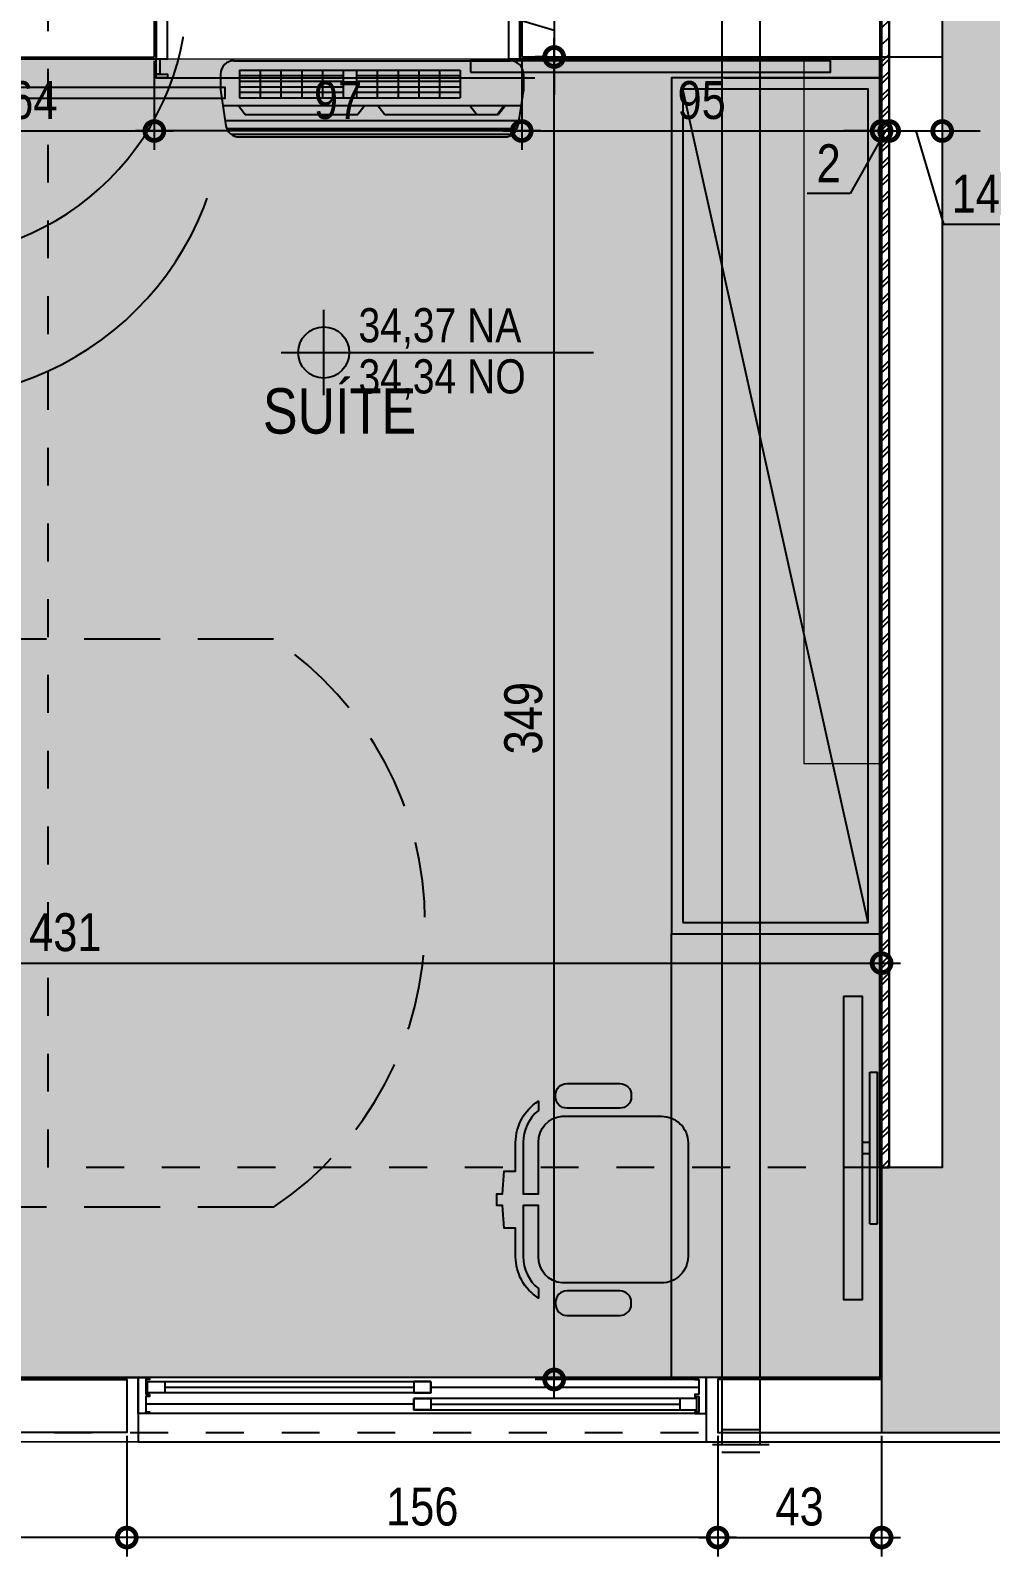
# Model space of a CAD drawing. Header units: metres. Extents: x -23 to 570, y -54 to 184.
# Drawn here: x -2.597 to -0.062, y -53.327 to -49.299 of the extents above; entities that cross this region are included whole.
import ezdxf
from ezdxf.enums import TextEntityAlignment as Align
from ezdxf.xclip import XClip

# ---------------------------------------------------------------- set-up
doc = ezdxf.new("R2010")
doc.units = ezdxf.units.M
doc.header["$XCLIPFRAME"] = 0
doc.header["$PDMODE"] = 35
for name, pattern in [('DASHEDX2', [1.5, 1, -0.5]), ('PUC$0$DASHEDX2', [1.5, 1, -0.5]), ('PUC$0$HIDDEN2', [0.1875, 0.125, -0.0625])]:
    doc.linetypes.add(name, pattern=pattern)
for name, color, linetype in [('1', 232, 'DASHEDX2'), ('4', 2, 'Continuous'), ('ARQ-ALV ACAB', 4, 'Continuous'), ('ARQ-DIM', 2, 'Continuous'), ('ARQ-SIM', 1, 'Continuous'), ('ARQ-TXT', 2, 'Continuous'), ('CIRCULAÇAO VERTICAL EMBASAMENTO$0$ARQ-ALV ACAB', 4, 'Continuous'), ('CIRCULAÇAO VERTICAL EMBASAMENTO$0$ARQ-ALV OSSO', 5, 'Continuous'), ('PUC$0$ARQ-ALV ACAB', 4, 'Continuous'), ('PUC$0$ARQ-ALV OSSO', 5, 'Continuous'), ('PUC$0$ARQ-AUX', 7, 'Continuous'), ('PUC$0$ARQ-AUX1 @ 1', 1, 'Continuous'), ('PUC$0$ARQ-CAX', 1, 'Continuous'), ('PUC$0$ARQ-CAX @ 1', 1, 'Continuous'), ('PUC$0$ARQ-ENCH', 1, 'Continuous'), ('PUC$0$ARQ-MOB', 7, 'Continuous'), ('PUC$0$ARQ-MOB @ 1', 7, 'Continuous'), ('PUC$0$ARQ-PRJ', 7, 'PUC$0$DASHEDX2'), ('PUC$0$MAUROAMARELO', 162, 'Continuous')]:
    doc.layers.add(name, color=color, linetype=linetype)
doc.layers.add('PUC$0$ARQ-FORRO', color=9, linetype='Continuous', lineweight=5)
doc.styles.add('Adesa', font='ARIALN.TTF')
doc.dimstyles.new('ADESA 1-0050', dxfattribs={"dimtxt": 0.1, "dimasz": 0.1, "dimexe": 0.05, "dimexo": 0.05, "dimgap": 0.03, "dimtad": 1, "dimdec": 1, "dimlfac": 100, "dimzin": 12, "dimtxsty": 'Adesa', "dimblk": 'DOTSMALL', "dimcen": 1, "dimdle": 0.05, "dimclrd": 1, "dimclre": 1, "dimclrt": 256, "dimazin": 3, "dimtm": 1e-09, "dimtfac": 1, "dimtdec": 1, "dimtmove": 1, "dimatfit": 0, "dimldrblk": 'DOTSMALL', "dimfxl": 0.8, "dimtvp": 2, "dimtolj": 1, "dimtzin": 0, "dimarcsym": 0})

# ---------------------------------------------------------------- blocks, each defined once
blk = doc.blocks.new('_DotSmall')
at = {"color": 0, "linetype": 'ByBlock', "const_width": 0.5}
blk.add_lwpolyline([(-0.0625, 0, 1), (0.0625, 0, 1)], format="xyb", close=True, dxfattribs=at)
blk = doc.blocks.new('*D713')
at = {"layer": 'ARQ-DIM', "color": 1, "lineweight": -2, "transparency": 16777216}
for p, q in [((-2.3427, -53.0088), (-2.3427, -53.3273)), ((-0.7827, -53.0088), (-0.7827, -53.3273)), ((-0.7327, -53.2773), (-2.3927, -53.2773))]:
    blk.add_line(p, q, dxfattribs=at)
at = {"layer": 'Defpoints', "color": 0, "transparency": 16777216}
for p in [(-2.3427, -52.9588, 0), (-0.7827, -52.9588, 0), (-2.3427, -53.2773)]:
    blk.add_point(p, dxfattribs=at)
at = {"layer": 'ARQ-DIM', "color": 1, "lineweight": -2, "transparency": 16777216, "xscale": 0.1, "yscale": 0.1, "zscale": 0.1, "rotation": 180}
blk.add_blockref('_DotSmall', (-2.3427, -53.2773), dxfattribs=at)
at = {"layer": 'ARQ-DIM', "color": 1, "lineweight": -2, "transparency": 16777216, "xscale": 0.1, "yscale": 0.1, "zscale": 0.1}
blk.add_blockref('_DotSmall', (-0.7827, -53.2773), dxfattribs=at)
at = {"layer": 'ARQ-DIM', "transparency": 16777216, "insert": (-1.5627, -53.1962), "char_height": 0.1, "attachment_point": 5, "style": 'Adesa'}
blk.add_mtext('\\A1;156', dxfattribs=at)
blk = doc.blocks.new('*D714')
at = {"layer": 'ARQ-DIM', "color": 1, "lineweight": -2, "transparency": 16777216}
for p, q in [((-4.66, -53.0088), (-4.66, -53.3273)), ((-2.3427, -53.0088), (-2.3427, -53.3273)), ((-2.2927, -53.2773), (-4.71, -53.2773))]:
    blk.add_line(p, q, dxfattribs=at)
at = {"layer": 'Defpoints', "color": 0, "transparency": 16777216}
for p in [(-4.66, -52.9588, 0), (-2.3427, -52.9588, 0), (-4.66, -53.2773)]:
    blk.add_point(p, dxfattribs=at)
at = {"layer": 'ARQ-DIM', "color": 1, "lineweight": -2, "transparency": 16777216, "xscale": 0.1, "yscale": 0.1, "zscale": 0.1, "rotation": 180}
blk.add_blockref('_DotSmall', (-4.66, -53.2773), dxfattribs=at)
at = {"layer": 'ARQ-DIM', "color": 1, "lineweight": -2, "transparency": 16777216, "xscale": 0.1, "yscale": 0.1, "zscale": 0.1}
blk.add_blockref('_DotSmall', (-2.3427, -53.2773), dxfattribs=at)
at = {"layer": 'ARQ-DIM', "transparency": 16777216, "insert": (-3.5014, -53.1962), "char_height": 0.1, "attachment_point": 5, "style": 'Adesa'}
blk.add_mtext('\\A1;232', dxfattribs=at)
blk = doc.blocks.new('*D726')
at = {"layer": 'ARQ-DIM', "color": 1, "lineweight": -2, "transparency": 16777216}
for p, q in [((-4.66, -51.6488), (-4.66, -51.8108)), ((-0.35, -51.6488), (-0.35, -51.8108)), ((-4.71, -51.7608), (-0.3, -51.7608))]:
    blk.add_line(p, q, dxfattribs=at)
at = {"layer": 'Defpoints', "color": 0, "transparency": 16777216}
for p in [(-4.66, -51.5988, 0), (-0.35, -51.5988, 0), (-0.35, -51.7608)]:
    blk.add_point(p, dxfattribs=at)
at = {"layer": 'ARQ-DIM', "color": 1, "lineweight": -2, "transparency": 16777216, "xscale": 0.1, "yscale": 0.1, "zscale": 0.1, "rotation": 180}
blk.add_blockref('_DotSmall', (-4.66, -51.7608), dxfattribs=at)
at = {"layer": 'ARQ-DIM', "color": 1, "lineweight": -2, "transparency": 16777216, "xscale": 0.1, "yscale": 0.1, "zscale": 0.1}
blk.add_blockref('_DotSmall', (-0.35, -51.7608), dxfattribs=at)
at = {"layer": 'ARQ-DIM', "transparency": 16777216, "insert": (-2.505, -51.6797), "char_height": 0.1, "attachment_point": 5, "style": 'Adesa'}
blk.add_mtext('\\A1;431', dxfattribs=at)
blk = doc.blocks.new('*D732')
at = {"layer": 'ARQ-DIM', "color": 1, "lineweight": -2, "transparency": 16777216}
for p, q in [((-2.27, -49.3785), (-2.27, -49.6138)), ((-1.3, -49.3784), (-1.3, -49.6138)), ((-1.25, -49.5638), (-2.32, -49.5638))]:
    blk.add_line(p, q, dxfattribs=at)
at = {"layer": 'Defpoints', "color": 0, "transparency": 16777216}
for p in [(-2.27, -49.3285, 0), (-1.3, -49.3284, 0), (-2.27, -49.5638)]:
    blk.add_point(p, dxfattribs=at)
at = {"layer": 'ARQ-DIM', "color": 1, "lineweight": -2, "transparency": 16777216, "xscale": 0.1, "yscale": 0.1, "zscale": 0.1, "rotation": 180}
blk.add_blockref('_DotSmall', (-2.27, -49.5638), dxfattribs=at)
at = {"layer": 'ARQ-DIM', "color": 1, "lineweight": -2, "transparency": 16777216, "xscale": 0.1, "yscale": 0.1, "zscale": 0.1}
blk.add_blockref('_DotSmall', (-1.3, -49.5638), dxfattribs=at)
at = {"layer": 'ARQ-DIM', "transparency": 16777216, "insert": (-1.785, -49.4828), "char_height": 0.1, "attachment_point": 5, "style": 'Adesa'}
blk.add_mtext('\\A1;97', dxfattribs=at)
blk = doc.blocks.new('*D733')
at = {"layer": 'ARQ-DIM', "color": 1, "lineweight": -2, "transparency": 16777216}
for p, q in [((-2.9088, -49.3784), (-2.9088, -49.6138)), ((-2.27, -49.3785), (-2.27, -49.6138)), ((-2.9588, -49.5638), (-2.22, -49.5638))]:
    blk.add_line(p, q, dxfattribs=at)
at = {"layer": 'Defpoints', "color": 0, "transparency": 16777216}
for p in [(-2.9088, -49.3284), (-2.27, -49.3285, 0), (-2.27, -49.5638)]:
    blk.add_point(p, dxfattribs=at)
at = {"layer": 'ARQ-DIM', "color": 1, "lineweight": -2, "transparency": 16777216, "xscale": 0.1, "yscale": 0.1, "zscale": 0.1, "rotation": 180}
blk.add_blockref('_DotSmall', (-2.9088, -49.5638), dxfattribs=at)
at = {"layer": 'ARQ-DIM', "color": 1, "lineweight": -2, "transparency": 16777216, "xscale": 0.1, "yscale": 0.1, "zscale": 0.1}
blk.add_blockref('_DotSmall', (-2.27, -49.5638), dxfattribs=at)
at = {"layer": 'ARQ-DIM', "transparency": 16777216, "insert": (-2.5894, -49.4828), "char_height": 0.1, "attachment_point": 5, "style": 'Adesa'}
blk.add_mtext('\\A1;64', dxfattribs=at)
blk = doc.blocks.new('*D526')
at = {"layer": 'ARQ-DIM', "color": 1, "lineweight": -2, "transparency": 16777216}
for p, q in [((-1.2144, -52.91), (-1.2144, -49.3184)), ((-1.2438, -49.3684), (-1.2644, -49.3684)), ((-0.8327, -52.86), (-1.2644, -52.86))]:
    blk.add_line(p, q, dxfattribs=at)
at = {"layer": 'Defpoints', "color": 0, "transparency": 16777216}
for p in [(-1.2144, -49.3684), (-1.1938, -49.3684, 0), (-0.7827, -52.86, 0)]:
    blk.add_point(p, dxfattribs=at)
at = {"layer": 'ARQ-DIM', "color": 1, "lineweight": -2, "transparency": 16777216, "xscale": 0.1, "yscale": 0.1, "zscale": 0.1}
for p, rotation in [((-1.2144, -49.3684), 90), ((-1.2144, -52.86), 270)]:
    blk.add_blockref('_DotSmall', p, dxfattribs=dict(at, rotation=rotation))
at = {"layer": 'ARQ-DIM', "transparency": 16777216, "insert": (-1.2954, -51.1142), "char_height": 0.1, "attachment_point": 5, "rotation": 90, "style": 'Adesa'}
blk.add_mtext('\\A1;349', dxfattribs=at)
blk = doc.blocks.new('*D566')
at = {"layer": 'ARQ-DIM', "color": 1, "lineweight": -2, "transparency": 16777216}
for p, q in [((-0.7827, -53.0088), (-0.7827, -53.3273)), ((-0.35, -53.0088), (-0.35, -53.3273)), ((-0.8327, -53.2773), (-0.3, -53.2773))]:
    blk.add_line(p, q, dxfattribs=at)
at = {"layer": 'Defpoints', "color": 0, "transparency": 16777216}
for p in [(-0.7827, -52.9588, 0), (-0.35, -52.9588, 0), (-0.35, -53.2773)]:
    blk.add_point(p, dxfattribs=at)
at = {"layer": 'ARQ-DIM', "color": 1, "lineweight": -2, "transparency": 16777216, "xscale": 0.1, "yscale": 0.1, "zscale": 0.1, "rotation": 180}
blk.add_blockref('_DotSmall', (-0.7827, -53.2773), dxfattribs=at)
at = {"layer": 'ARQ-DIM', "color": 1, "lineweight": -2, "transparency": 16777216, "xscale": 0.1, "yscale": 0.1, "zscale": 0.1}
blk.add_blockref('_DotSmall', (-0.35, -53.2773), dxfattribs=at)
at = {"layer": 'ARQ-DIM', "transparency": 16777216, "insert": (-0.5664, -53.1962), "char_height": 0.1, "attachment_point": 5, "style": 'Adesa'}
blk.add_mtext('\\A1;43', dxfattribs=at)
blk = doc.blocks.new('*D600')
at = {"layer": 'ARQ-DIM', "color": 1, "lineweight": -2, "transparency": 16777216}
for p, q in [((-1.3595, -49.255), (-1.3595, -49.0855)), ((-1.2143, -49.2287), (-1.2143, -49.1287)), ((-1.2438, -49.2287), (-1.2643, -49.2287)), ((-1.2143, -49.2287), (-1.2143, -49.3684)), ((-1.2143, -49.2287), (-1.2143, -49.3684)), ((-1.2143, -49.2985), (-1.3595, -49.255)), ((-1.2438, -49.3684), (-1.2643, -49.3684)), ((-1.2143, -49.3684), (-1.2143, -49.4684))]:
    blk.add_line(p, q, dxfattribs=at)
at = {"layer": 'Defpoints', "color": 0, "transparency": 16777216}
for p in [(-1.1938, -49.2287, 0), (-1.2143, -49.3684), (-1.1938, -49.3684, 0)]:
    blk.add_point(p, dxfattribs=at)
at = {"layer": 'ARQ-DIM', "color": 1, "lineweight": -2, "transparency": 16777216, "xscale": 0.1, "yscale": 0.1, "zscale": 0.1}
for p, rotation in [((-1.2143, -49.2287), 270), ((-1.2143, -49.3684), 90)]:
    blk.add_blockref('_DotSmall', p, dxfattribs=dict(at, rotation=rotation))
at = {"layer": 'ARQ-DIM', "transparency": 16777216, "insert": (-1.4397, -49.1702), "char_height": 0.1, "attachment_point": 5, "rotation": 90, "style": 'Adesa'}
blk.add_mtext('\\A1;14', dxfattribs=at)
blk = doc.blocks.new('*D601')
at = {"layer": 'ARQ-DIM', "color": 1, "lineweight": -2, "transparency": 16777216}
for p, q in [((-0.35, -49.5104), (-0.35, -49.6138)), ((-0.33, -49.5104), (-0.33, -49.6138)), ((-0.35, -49.5638), (-0.45, -49.5638)), ((-0.34, -49.5638), (-0.4325, -49.7292)), ((-0.35, -49.5638), (-0.33, -49.5638)), ((-0.35, -49.5638), (-0.33, -49.5638)), ((-0.33, -49.5638), (-0.23, -49.5638)), ((-0.4325, -49.7292), (-0.5469, -49.7292))]:
    blk.add_line(p, q, dxfattribs=at)
at = {"layer": 'Defpoints', "color": 0, "transparency": 16777216}
for p in [(-0.35, -49.4604, 0), (-0.33, -49.4604, 0), (-0.33, -49.5638)]:
    blk.add_point(p, dxfattribs=at)
at = {"layer": 'ARQ-DIM', "color": 1, "lineweight": -2, "transparency": 16777216, "xscale": 0.1, "yscale": 0.1, "zscale": 0.1}
blk.add_blockref('_DotSmall', (-0.35, -49.5638), dxfattribs=at)
at = {"layer": 'ARQ-DIM', "color": 1, "lineweight": -2, "transparency": 16777216, "xscale": 0.1, "yscale": 0.1, "zscale": 0.1, "rotation": 180}
blk.add_blockref('_DotSmall', (-0.33, -49.5638), dxfattribs=at)
at = {"layer": 'ARQ-DIM', "transparency": 16777216, "insert": (-0.4897, -49.649), "char_height": 0.1, "attachment_point": 5, "style": 'Adesa'}
blk.add_mtext('\\A1;2', dxfattribs=at)
blk = doc.blocks.new('*D602')
at = {"layer": 'ARQ-DIM', "color": 1, "lineweight": -2, "transparency": 16777216}
for p, q in [((-0.33, -49.5104), (-0.33, -49.6138)), ((-0.19, -49.5104), (-0.19, -49.6138)), ((-0.33, -49.5638), (-0.43, -49.5638)), ((-0.33, -49.5638), (-0.19, -49.5638)), ((-0.33, -49.5638), (-0.19, -49.5638)), ((-0.26, -49.5638), (-0.1864, -49.8095)), ((-0.19, -49.5638), (-0.09, -49.5638)), ((-0.1864, -49.8095), (-0.0169, -49.8095))]:
    blk.add_line(p, q, dxfattribs=at)
at = {"layer": 'Defpoints', "color": 0, "transparency": 16777216}
for p in [(-0.33, -49.4604, 0), (-0.19, -49.4604, 0), (-0.19, -49.5638)]:
    blk.add_point(p, dxfattribs=at)
at = {"layer": 'ARQ-DIM', "color": 1, "lineweight": -2, "transparency": 16777216, "xscale": 0.1, "yscale": 0.1, "zscale": 0.1}
blk.add_blockref('_DotSmall', (-0.33, -49.5638), dxfattribs=at)
at = {"layer": 'ARQ-DIM', "color": 1, "lineweight": -2, "transparency": 16777216, "xscale": 0.1, "yscale": 0.1, "zscale": 0.1, "rotation": 180}
blk.add_blockref('_DotSmall', (-0.19, -49.5638), dxfattribs=at)
at = {"layer": 'ARQ-DIM', "transparency": 16777216, "insert": (-0.1016, -49.7292), "char_height": 0.1, "attachment_point": 5, "style": 'Adesa'}
blk.add_mtext('\\A1;14', dxfattribs=at)
blk = doc.blocks.new('*D777')
at = {"layer": 'ARQ-DIM', "color": 1, "lineweight": -2, "transparency": 16777216}
for p, q in [((-1.3, -49.3784), (-1.3, -49.6138)), ((-0.35, -49.4484), (-0.35, -49.6138)), ((-1.35, -49.5638), (-0.3, -49.5638))]:
    blk.add_line(p, q, dxfattribs=at)
at = {"layer": 'Defpoints', "color": 0, "transparency": 16777216}
for p in [(-1.3, -49.3284, 0), (-0.35, -49.3984, 0), (-0.35, -49.5638)]:
    blk.add_point(p, dxfattribs=at)
at = {"layer": 'ARQ-DIM', "color": 1, "lineweight": -2, "transparency": 16777216, "xscale": 0.1, "yscale": 0.1, "zscale": 0.1, "rotation": 180}
blk.add_blockref('_DotSmall', (-1.3, -49.5638), dxfattribs=at)
at = {"layer": 'ARQ-DIM', "color": 1, "lineweight": -2, "transparency": 16777216, "xscale": 0.1, "yscale": 0.1, "zscale": 0.1}
blk.add_blockref('_DotSmall', (-0.35, -49.5638), dxfattribs=at)
at = {"layer": 'ARQ-DIM', "transparency": 16777216, "insert": (-0.825, -49.4828), "char_height": 0.1, "attachment_point": 5, "style": 'Adesa'}
blk.add_mtext('\\A1;95', dxfattribs=at)
blk = doc.blocks.new('NipAcOs')
at = {"layer": 'ARQ-SIM'}
h = blk.add_hatch(color=256, dxfattribs=at)
h.dxf.hatch_style = 1
h.paths.add_polyline_path([(0, 0.15, 0.414214), (-0.15, 0), (0, 0)])
h.paths.add_polyline_path([(0.15, 0), (0, 0), (0, -0.15, 0.414214)])
for p, q in [((0, -0.25), (0, 0.25)), ((-0.25, 0), (0.15, 0)), ((0.15, 0), (1.5834, 0))]:
    blk.add_line(p, q, dxfattribs=at)
blk.add_circle((0, 0), 0.15, dxfattribs=at)
at = {"style": 'Adesa'}
for p in [(0.204, 0.06), (0.204, -0.24)]:
    blk.add_attdef('000,00', p, '', height=0.2, dxfattribs=at)
blk = doc.blocks.new('*U2429')
at = {"color": 0, "linetype": 'ByBlock', "ltscale": 0.5}
for points in [[(0.02, -0.045), (0.03, -0.045), (0.03, -0.05), (0.02, -0.05), (0.02, -0.09), (0.03, -0.09), (0.03, -0.095), (0.02, -0.095), (0.02, -0.09), (0.03, -0.09), (0.03, -0.095), (0, -0.095), (0, 0), (0.03, 0), (0.03, -0.005), (0.02, -0.005), (0.02, -0.045)], [(1.48, -0.045), (1.47, -0.045), (1.47, -0.05), (1.48, -0.05), (1.48, -0.09), (1.47, -0.09), (1.47, -0.095), (1.48, -0.095), (1.48, -0.09), (1.47, -0.09), (1.47, -0.095), (1.5, -0.095), (1.5, 0), (1.47, 0), (1.47, -0.005), (1.48, -0.005), (1.48, -0.045)], [(0.025, -0.01), (0.07, -0.01), (0.07, -0.04), (0.025, -0.04)], [(0.7725, -0.01), (0.7275, -0.01), (0.7275, -0.04), (0.7725, -0.04)], [(0.7275, -0.055), (0.7725, -0.055), (0.7725, -0.085), (0.7275, -0.085)], [(1.475, -0.055), (1.43, -0.055), (1.43, -0.085), (1.475, -0.085)]]:
    blk.add_lwpolyline(points, close=True, dxfattribs=at)
at = {"color": 8, "linetype": 'ByBlock', "ltscale": 0.5}
for points in [[(1.47, 0), (0.03, 0)], [(0.7725, -0.025), (1.48, -0.025)], [(0.7275, -0.07), (0.02, -0.07)], [(1.47, -0.095), (0.03, -0.095)]]:
    blk.add_lwpolyline(points, dxfattribs=at)
at = {"color": 7, "linetype": 'ByBlock', "ltscale": 0.5}
for points in [[(0.7725, -0.01), (0.7725, -0.04), (0.025, -0.04), (0.025, -0.01)], [(0.7275, -0.055), (0.7275, -0.085), (1.475, -0.085), (1.475, -0.055)]]:
    blk.add_lwpolyline(points, close=True, dxfattribs=at)
for points in [[(0.07, -0.025), (0.7275, -0.025)], [(0.7725, -0.07), (1.43, -0.07)]]:
    blk.add_lwpolyline(points, dxfattribs=at)
blk = doc.blocks.new('*U2405')
for points in [[(-0.765, 0.01), (-0.715, 0.01), (-0.715, 0), (-0.765, 0)], [(0.045, 0.01), (-0.005, 0.01), (-0.005, 0), (0.045, 0)], [(-0.775, -0.16), (-0.725, -0.16), (-0.725, -0.15), (-0.775, -0.15)], [(0, -0.15), (0, -0.87), (-0.03, -0.87), (-0.03, -0.15)], [(0.055, -0.16), (0.005, -0.16), (0.005, -0.15), (0.055, -0.15)]]:
    blk.add_lwpolyline(points, close=True)
for points in [[(-0.76, -0.15), (-0.72, -0.15), (-0.72, -0.12), (-0.71, -0.12), (-0.71, 0), (-0.745, 0), (-0.745, -0.15)], [(0.04, -0.15), (0, -0.15), (0, -0.12), (-0.01, -0.12), (-0.01, 0), (0.025, 0), (0.025, -0.15)]]:
    blk.add_lwpolyline(points)
at = {"layer": 'PUC$0$ARQ-PRJ'}
blk.add_arc((-0.0208, -0.1708), 0.6995, 178.2986, 271.7014, dxfattribs=at)
blk = doc.blocks.new('PUC$0$pl apto tipo 4 puc')
at = {"layer": 'PUC$0$ARQ-ENCH'}
h = blk.add_hatch(dxfattribs=at)
h.set_pattern_fill('ANSI31', color=256, scale=0.01, angle=-180)
h.set_pattern_definition([(225, (0.001782, 0.00119), (0.02245064, -0.02245064), [])])
h.paths.add_polyline_path([(0.3518, 2.3012), (0.3318, 2.3012), (0.3318, -0.8988), (0.3518, -0.8988)])
at = {"layer": 'PUC$0$ARQ-ALV ACAB'}
for points in [[(0.3668, -1.0538), (2.1856, -1.0538), (2.1856, -0.8938), (0.3568, -0.8938), (0.3568, 2.2962), (0.3568, 2.2962), (0.3568, 2.8562), (0.8145, 2.8562), (0.8145, 3.0262), (0.3093, 3.0262)], [(4.6568, 2.8562), (2.3145, 2.8562), (2.3145, 3.0262), (4.6663, 3.0274)]]:
    blk.add_lwpolyline(points, dxfattribs=at)
at = {"layer": 'PUC$0$ARQ-ALV OSSO'}
for points in [[(2.1806, -1.0388), (2.1806, -0.8988), (0.3318, -0.8988), (0.3318, 2.3012), (0.3518, 2.3012), (0.3518, 2.8612), (0.7845, 2.8612), (0.7845, 3.0012), (0.3518, 3.0012)], [(4.6618, 2.8612), (2.3445, 2.8612), (2.3445, 3.0012), (4.6613, 3.0012)]]:
    blk.add_lwpolyline(points, dxfattribs=at)
at = {"layer": 'PUC$0$ARQ-AUX'}
blk.add_lwpolyline([(2.3145, 3.0262), (0.8145, 3.0262)], dxfattribs=at)
at = {"layer": 'PUC$0$ARQ-ENCH'}
blk.add_lwpolyline([(0.3518, 2.3012), (0.3318, 2.3012), (0.3318, -0.8988), (0.3518, -0.8988)], close=True, dxfattribs=at)
at = {"layer": 'PUC$0$ARQ-AUX1 @ 1', "rotation": 180}
blk.add_blockref('*U2429', (2.3145, 2.8562, 0), dxfattribs=at)
at = {"layer": 'PUC$0$ARQ-CAX @ 1', "rotation": 270}
blk.add_blockref('*U2405', (3.0556, -0.8232, 0), dxfattribs=at)
blk = doc.blocks.new('PUC$0$A$C3DDA30F3')
for points in [[(0.03, 0.22), (0, 0.22), (0, 0.21), (0.03, 0.21)], [(0.01, 0.21), (0, 0.21), (0, 0.17), (0.01, 0.17)], [(0.83, 0.205), (1.78, 0.205), (1.78, 0.175), (0.83, 0.175)], [(0, 0.17), (0.03, 0.17), (0.03, 0.0155), (0, 0.0155)], [(0.93, 0.17), (0.96, 0.17), (0.96, 0.0155), (0.93, 0.0155)]]:
    blk.add_lwpolyline(points, close=True)
at = {"layer": 'PUC$0$ARQ-PRJ'}
for points in [[(0, 0.22), (1.91, 0.22)], [(1.91, 0.17), (1.91, 0.17), (1.91, 0.22)]]:
    blk.add_lwpolyline(points, dxfattribs=at)
blk = doc.blocks.new('*U2445')
for points in [[(0, 0), (0, 0.82), (0.03, 0.82), (0.03, 0)], [(-0.055, 0.01), (-0.005, 0.01), (-0.005, 0), (-0.055, 0)], [(0.875, 0.01), (0.825, 0.01), (0.825, 0), (0.875, 0)], [(-0.045, -0.16), (0.005, -0.16), (0.005, -0.15), (-0.045, -0.15)], [(0.865, -0.16), (0.815, -0.16), (0.815, -0.15), (0.865, -0.15)]]:
    blk.add_lwpolyline(points, close=True)
for points in [[(-0.04, 0), (0, 0), (0, -0.03), (0.01, -0.03), (0.01, -0.15), (-0.025, -0.15), (-0.025, 0)], [(0.86, 0), (0.82, 0), (0.82, -0.03), (0.81, -0.03), (0.81, -0.15), (0.845, -0.15), (0.845, 0)]]:
    blk.add_lwpolyline(points)
at = {"layer": 'PUC$0$ARQ-PRJ'}
blk.add_arc((0.0237, 0.0237), 0.7967, 358.2986, 91.7014, dxfattribs=at)
blk = doc.blocks.new('*U2550')
at = {"flags": 128}
for points in [[(2.26, 0), (2.26, 0.55), (0, 0.55), (0, 0)], [(2.23, 0.03), (2.23, 0.52), (0.03, 0.52), (0.03, 0.03)]]:
    blk.add_lwpolyline(points, close=True, dxfattribs=at)
blk.add_lwpolyline([(2.23, 0.52), (0.03, 0.03)], dxfattribs=at)
blk = doc.blocks.new('*U2466')
for p, q in [((-0.2, -0.02), (-0.2, 0)), ((0.2, -0.02), (0.2, 0)), ((-0.015, -0.04), (-0.015, -0.02)), ((0.015, -0.04), (0.015, -0.02))]:
    blk.add_line(p, q)
for points in [[(0.2, 0), (-0.2, 0)], [(0.2, -0.02), (-0.2, -0.02)]]:
    blk.add_lwpolyline(points)
blk.add_lwpolyline([(-0.4, -0.09), (0.4, -0.09), (0.4, -0.04), (-0.4, -0.04)], close=True)
blk = doc.blocks.new('PUC$0$arq-cadeira giro')
at = {"linetype": 'Continuous'}
blk.add_lwpolyline([(-0.25, -0.3062), (-0.18, -0.3062, 0.414214), (-0.15, -0.2762), (-0.15, -0.2712, 0.414214), (-0.18, -0.2412), (-0.25, -0.2412), (-0.32, -0.2412, 0.414214), (-0.35, -0.2712), (-0.35, -0.2762, 0.414214), (-0.32, -0.3062)], format="xyb", close=True, dxfattribs=at)
at = {"layer": 'PUC$0$ARQ-MOB', "linetype": 'Continuous'}
for points in [[(-0.25, 0.3062), (-0.18, 0.3062, -0.414214), (-0.15, 0.2762), (-0.15, 0.2712, -0.414214), (-0.18, 0.2412), (-0.25, 0.2412), (-0.32, 0.2412, -0.414214), (-0.35, 0.2712), (-0.35, 0.2762, -0.414214), (-0.32, 0.3062)], [(-0.25, -0.3062), (-0.18, -0.3062, 0.414214), (-0.15, -0.2762), (-0.15, -0.2712, 0.414214), (-0.18, -0.2412), (-0.25, -0.2412), (-0.32, -0.2412, 0.414214), (-0.35, -0.2712), (-0.35, -0.2762, 0.414214), (-0.32, -0.3062)]]:
    blk.add_lwpolyline(points, format="xyb", close=True, dxfattribs=at)
at = {"layer": 'PUC$0$ARQ-MOB'}
blk.add_lwpolyline([(-0.5052, 0), (-0.5052, 0.0154), (-0.4902, 0.0154), (-0.4852, 0.0754), (-0.4552, 0.0754), (-0.4552, 0.1504, -0.255924), (-0.3952, 0.2599), (-0.3952, 0.2352, 0.223888), (-0.4352, 0.1504), (-0.4352, 0.0154), (-0.3952, 0.0154), (-0.3952, 0.1504, -0.39825), (-0.3325, 0.22), (-0.07, 0.22, -0.414214), (0, 0.15), (0, 0), (0, -0.15, -0.414214), (-0.07, -0.22), (-0.3325, -0.22, -0.39825), (-0.3952, -0.1504), (-0.3952, -0.0154), (-0.4352, -0.0154), (-0.4352, -0.1504, 0.223888), (-0.3952, -0.2352), (-0.3952, -0.2599, -0.255924), (-0.4552, -0.1504), (-0.4552, -0.0754), (-0.4852, -0.0754), (-0.4902, -0.0154), (-0.5052, -0.0154)], format="xyb", close=True, dxfattribs=at)
blk = doc.blocks.new('PUC$0$layout pcd puc 2')
at = {"layer": 'PUC$0$ARQ-MOB'}
blk.add_lwpolyline([(3.75, 1.1718), (4.3, 1.1718), (4.3, 0), (3.75, 0)], close=True, dxfattribs=at)
at = {"layer": 'PUC$0$ARQ-MOB', "rotation": 270}
blk.add_blockref('*U2550', (3.75, 3.4318), dxfattribs=at)
at = {"layer": 'PUC$0$ARQ-MOB', "ltscale": 0.5}
blk.add_blockref('PUC$0$arq-cadeira giro', (3.7941, 0.47, 0), dxfattribs=at)
at = {"layer": 'PUC$0$ARQ-MOB @ 1', "rotation": 270}
blk.add_blockref('*U2466', (4.2944, 0.6063, 0), dxfattribs=at)
blk = doc.blocks.new('PUC$0$pl forro pcd 2')
at = {"layer": 'PUC$0$ARQ-FORRO'}
h = blk.add_hatch(color=256, dxfattribs=at)
h.dxf.hatch_style = 1
h.paths.add_polyline_path([(-0.355, -52.8543), (-4.655, -52.8543), (-4.655, -51.4441), (-4.6548, -51.444), (-4.6552, -50.4932), (-2.9038, -50.4935), (-2.9036, -49.3734), (-0.3553, -49.3734)])
blk.add_lwpolyline([(-0.355, -52.8543), (-4.655, -52.8543), (-4.655, -51.4441), (-4.6548, -51.444), (-4.6552, -50.4932), (-2.9038, -50.4935), (-2.9036, -49.3734), (-0.3553, -49.3734)], close=True, dxfattribs=at)
blk = doc.blocks.new('PUC$0$Q1')
at = {"layer": 'PUC$0$MAUROAMARELO'}
for p, q in [((240.9288, -387.1183), (240.1619, -387.1183)), ((240.9168, -387.1027), (240.1738, -387.1027)), ((240.8957, -387.0957), (240.1949, -387.0957)), ((240.1453, -387.22), (240.16, -387.125)), ((240.9328, -387.1387), (240.1577, -387.1387)), ((240.1927, -387.1785), (240.2109, -387.1547)), ((240.1959, -387.1785), (240.2142, -387.1547)), ((240.2684, -387.1547), (240.2109, -387.1547)), ((240.5115, -387.1547), (240.2142, -387.1547)), ((240.2867, -387.1785), (240.2684, -387.1547)), ((240.5298, -387.1785), (240.5115, -387.1547)), ((240.5641, -387.1785), (240.5823, -387.1547)), ((240.8797, -387.1547), (240.5823, -387.1547)), ((240.898, -387.1785), (240.8797, -387.1547)), ((240.9453, -387.22), (240.9307, -387.125)), ((240.9389, -387.1785), (240.151, -387.1785)), ((240.3122, -387.2718), (240.3122, -387.1987)), ((240.6214, -387.1987), (240.3122, -387.1987)), ((240.3669, -387.2718), (240.3669, -387.1987)), ((240.4217, -387.2718), (240.4217, -387.1987)), ((240.4764, -387.2718), (240.4764, -387.1987)), ((240.5311, -387.2718), (240.5311, -387.1987)), ((240.5859, -387.2718), (240.5859, -387.1987)), ((240.6214, -387.2718), (240.6214, -387.1987)), ((240.895, -387.1987), (240.6214, -387.1987)), ((240.6761, -387.2718), (240.6761, -387.1987)), ((240.7308, -387.2718), (240.7308, -387.1987)), ((240.7856, -387.2718), (240.7856, -387.1987)), ((240.8403, -387.2718), (240.8403, -387.1987)), ((240.895, -387.2718), (240.895, -387.1987)), ((240.1453, -387.2614), (240.1453, -387.22)), ((240.4202, -387.2135), (240.3122, -387.2135)), ((240.4202, -387.2283), (240.3122, -387.2283)), ((240.4202, -387.2431), (240.3122, -387.2431)), ((240.4833, -387.2135), (240.4202, -387.2135)), ((240.4833, -387.2283), (240.4202, -387.2283)), ((240.4833, -387.2431), (240.4202, -387.2431)), ((240.5464, -387.2135), (240.4833, -387.2135)), ((240.5464, -387.2283), (240.4833, -387.2283)), ((240.5464, -387.2431), (240.4833, -387.2431)), ((240.5859, -387.2135), (240.5464, -387.2135)), ((240.5859, -387.2283), (240.5464, -387.2283)), ((240.5859, -387.2431), (240.5464, -387.2431)), ((240.7294, -387.2135), (240.6214, -387.2135)), ((240.7294, -387.2283), (240.6214, -387.2283)), ((240.7294, -387.2431), (240.6214, -387.2431)), ((240.7925, -387.2135), (240.7294, -387.2135)), ((240.7925, -387.2283), (240.7294, -387.2283)), ((240.7925, -387.2431), (240.7294, -387.2431)), ((240.8556, -387.2135), (240.7925, -387.2135)), ((240.8556, -387.2283), (240.7925, -387.2283)), ((240.8556, -387.2431), (240.7925, -387.2431)), ((240.895, -387.2135), (240.8556, -387.2135)), ((240.895, -387.2283), (240.8556, -387.2283)), ((240.895, -387.2431), (240.8556, -387.2431)), ((240.9453, -387.2614), (240.9453, -387.22)), ((240.4202, -387.2578), (240.3122, -387.2578)), ((240.6214, -387.2718), (240.3122, -387.2718)), ((240.4833, -387.2578), (240.4202, -387.2578)), ((240.5464, -387.2578), (240.4833, -387.2578)), ((240.5859, -387.2578), (240.5464, -387.2578)), ((240.7294, -387.2578), (240.6214, -387.2578)), ((240.895, -387.2718), (240.6214, -387.2718)), ((240.7925, -387.2578), (240.7294, -387.2578)), ((240.8556, -387.2578), (240.7925, -387.2578)), ((240.895, -387.2578), (240.8556, -387.2578)), ((240.9098, -387.2969), (240.1808, -387.2969))]:
    blk.add_line(p, q, dxfattribs=at)
for centre, start, end in [((240.1949, -387.1312), 90, 170), ((240.8957, -387.1312), 10, 90), ((240.1808, -387.2614), 180, 270), ((240.9098, -387.2614), 270, 0)]:
    blk.add_arc(centre, 0.0355, start, end, dxfattribs=at)
blk = doc.blocks.new('CIRCULAÇAO VERTICAL EMBASAMENTO')
at = {"layer": 'CIRCULAÇAO VERTICAL EMBASAMENTO$0$ARQ-ALV ACAB', "elevation": 0}
blk.add_lwpolyline([(-0.075, -3.025), (5.275, -3.025)], dxfattribs=at)
at = {"layer": 'CIRCULAÇAO VERTICAL EMBASAMENTO$0$ARQ-ALV OSSO', "elevation": 0}
blk.add_lwpolyline([(-0.075, -3), (5.17, -3), (5.1699, 2.45), (4.7899, 2.45), (4.79, 2.26), (4.98, 2.26), (4.98, -2.81), (0, -2.81), (0, -0.19), (2.5499, -0.19), (2.55, 2.26)], dxfattribs=at)
blk = doc.blocks.new('PUC$0$E2')
at = {"layer": 'PUC$0$ARQ-PRJ'}
for p, q in [((305.4121, -368.5377), (305.5121, -368.5377)), ((305.3871, -368.5577), (305.5371, -368.5577)), ((305.4121, -368.5977), (305.4121, -368.5577)), ((305.5121, -368.5977), (305.5121, -368.5577)), ((305.4121, -368.5977), (305.5121, -368.5977))]:
    blk.add_line(p, q, dxfattribs=at)
blk = doc.blocks.new('PUC$0$A$C5ac236f1')
at = {"layer": 'PUC$0$ARQ-PRJ', "linetype": 'PUC$0$HIDDEN2', "ltscale": 50}
for p, q in [((-0.4415, 3.3013), (-0.4415, -0.6918)), ((-0.3415, 3.3013), (-0.3415, -0.6918, 0))]:
    blk.add_line(p, q, dxfattribs=at)
at = {"layer": 'PUC$0$ARQ-PRJ', "xscale": -1, "rotation": 180}
blk.add_blockref('PUC$0$E2', (-305.8536, -369.2895, 0), dxfattribs=at)
blk = doc.blocks.new('PUC')
at = {"layer": 'PUC$0$ARQ-ENCH'}
h = blk.add_hatch(dxfattribs=at)
h.set_pattern_fill('ANSI31', color=256, scale=0.01, angle=-180)
h.set_pattern_definition([(225, (-3.168695, -51.360014), (0.02245064, -0.02245064), [])])
h.paths.add_polyline_path([(-0.3501, -49.3684), (-0.3301, -49.3684), (-0.33, -52.3), (-0.35, -52.3)])
at = {"layer": 'PUC$0$ARQ-FORRO'}
h = blk.add_hatch(color=256, dxfattribs=at)
h.dxf.hatch_style = 1
h.paths.add_polyline_path([(-0.355, -49.375), (-0.555, -49.375), (-0.555, -51.2334), (-0.355, -51.2334)])
at = {"layer": 'PUC$0$ARQ-ALV ACAB'}
for p, q in [((-2.9038, -49.3734, 0), (-2.265, -49.3735, 0)), ((-1.305, -49.3734, 0), (-0.35, -49.3734, 0)), ((-0.355, -52.295, 0), (-0.355, -49.3734, 0))]:
    blk.add_line(p, q, dxfattribs=at)
at = {"layer": 'PUC$0$ARQ-ALV ACAB', "elevation": 0}
for points in [[(-2.265, -49.2135), (-2.265, -49.3735)], [(-1.305, -49.2134), (-1.305, -49.3737)]]:
    blk.add_lwpolyline(points, dxfattribs=at)
at = {"layer": 'PUC$0$ARQ-ALV OSSO'}
for p, q in [((-2.9088, -49.3684, 0), (-2.27, -49.3685, 0)), ((-1.3, -49.3684, 0), (-0.19, -49.3684, 0)), ((-0.33, -52.3, 0), (-0.33, -49.3684, 0))]:
    blk.add_line(p, q, dxfattribs=at)
at = {"layer": 'PUC$0$ARQ-ALV OSSO', "elevation": 0}
for points in [[(-2.27, -49.2285), (-2.27, -49.3685)], [(-1.3, -49.2287), (-1.3, -49.3687)], [(-2.28, -49.3735), (-2.28, -49.3738)]]:
    blk.add_lwpolyline(points, dxfattribs=at)
at = {"layer": 'PUC$0$ARQ-ENCH', "elevation": 0}
blk.add_lwpolyline([(-0.3501, -49.3684), (-0.3301, -49.3684), (-0.33, -52.3), (-0.35, -52.3)], close=True, dxfattribs=at)
at = {"layer": 'PUC$0$ARQ-FORRO', "elevation": 0}
blk.add_lwpolyline([(-0.355, -49.375), (-0.555, -49.375), (-0.555, -51.2334), (-0.355, -51.2334)], close=True, dxfattribs=at)
at = {"layer": 'PUC$0$ARQ-PRJ', "ltscale": 0.2, "elevation": 0}
blk.add_lwpolyline([(-1.955, -52.405), (-2.755, -52.405), (-2.755, -50.905), (-1.955, -50.905, -0.533333)], format="xyb", close=True, dxfattribs=at)
at = {"layer": 'PUC$0$ARQ-ALV ACAB'}
ref = blk.add_blockref('CIRCULAÇAO VERTICAL EMBASAMENTO', (0, -50), dxfattribs=at)
XClip(ref).set_block_clipping_path([(-1.0082648843, -4.746916672), (7.1002981665, 3.5851051263)])
at = {"layer": 'PUC$0$ARQ-ALV OSSO', "color": 6, "rotation": 180}
blk.add_blockref('PUC$0$pl apto tipo 4 puc', (0.0018, -49.9988, 0), dxfattribs=at)
at = {"layer": 'PUC$0$ARQ-CAX', "xscale": -1, "rotation": 180.0066211572791}
blk.add_blockref('PUC$0$A$C3DDA30F3', (-2.2651, -49.2034, 0), dxfattribs=at)
at = {"layer": 'PUC$0$ARQ-CAX @ 1', "rotation": 270}
blk.add_blockref('*U2445', (-2.9038, -49.4484), dxfattribs=at)
at = {"layer": 'PUC$0$ARQ-ENCH'}
blk.add_blockref('PUC$0$A$C5ac236f1', (-0.33, -52.3, 0), dxfattribs=at)
at = {"layer": 'PUC$0$ARQ-FORRO'}
blk.add_blockref('PUC$0$pl forro pcd 2', (0, 0), dxfattribs=at)
at = {"layer": 'PUC$0$ARQ-MOB'}
blk.add_blockref('PUC$0$layout pcd puc 2', (-4.655, -52.855, 0), dxfattribs=at)
at = {"layer": 'PUC$0$MAUROAMARELO', "rotation": 180}
blk.add_blockref('PUC$0$Q1', (238.8498, -436.6752, 0), dxfattribs=at)
blk = doc.blocks.new('est-lo-07-6sb-r00')
at = {"layer": '4'}
h = blk.add_hatch(color=8, dxfattribs=at)
h.dxf.hatch_style = 1
h.paths.add_polyline_path([(213.004314, 592.98646), (232.004314, 592.98646), (232.004314, 743.98646), (213.004314, 743.98646)], flags=17)
h.paths.add_polyline_path([(517.003016, 942.98646), (353.003016, 942.98646), (353.003016, 923.986062), (498.003016, 923.986062), (498.003016, 465.008359), (498.003039, 465.008359), (498.003039, 450.008359), (498.003039, 395.98646), (517.003016, 395.98646)])
h.paths.add_polyline_path([(3672.003309, 253.001099), (3672.003309, 388.001099), (3637.003309, 388.001099), (3637.003309, 253.001099)])
h.paths.add_polyline_path([(3637.003309, 942.98646), (3637.003194, 872.98646), (3653.003309, 872.98646), (3653.003309, 599.001099), (3637.003309, 599.001099), (3637.003309, 539.001099), (3672.003309, 539.001099), (3672.003309, 942.98646)])
h.paths.add_polyline_path([(3672.003424, 102.001099), (3637.003309, 102.001099), (3637.003309, 42.001099), (3653.003307, 42.001099), (3653.003307, -229.998901), (3637.003309, -229.998901), (3637.003309, -299.998901), (3672.003424, -299.998901)])
h.paths.add_polyline_path([(3075.003309, -299.999844), (3110.003309, -299.999844), (3110.003309, -199.999844), (3075.003309, -199.999844)])
h.paths.add_polyline_path([(3075.003309, 270.500177), (3110.003309, 270.500177), (3110.003309, 370.500177), (3075.003309, 370.500177)])
h.paths.add_polyline_path([(520.003309, 942.98646), (520.003309, 395.98646), (555.003309, 395.98646), (555.003309, 451.98646), (539.003309, 451.98646), (539.003309, 872.98646), (555.003309, 872.98646), (555.003309, 942.98646)])
h.paths.add_polyline_path([(-2102.995138, 253.000177), (-2102.995138, 388.000177), (-2137.995138, 388.000177), (-2137.995138, 253.000177)])
h.paths.add_polyline_path([(-2137.995138, 101.999935), (-2137.995138, -299.999844), (-2102.995138, -299.999844), (-2102.995138, -229.999844), (-2118.995138, -229.999844), (-2118.995138, 41.999935), (-2102.995138, 41.999935), (-2102.995138, 101.999935)])
h.paths.add_polyline_path([(-2137.995141, 942.98646), (-2137.995141, 538.988972), (-2102.995141, 538.988972), (-2102.995141, 598.988972), (-2118.995141, 598.988972), (-2118.995141, 872.98646), (-2102.995141, 872.98646), (-2102.995141, 942.98646)])
h.paths.add_polyline_path([(520.003309, 245.003526), (520.003309, -299.999844), (555.003309, -299.999844), (555.003309, -229.999844), (539.003309, -229.999844), (539.003309, 185.003526), (555.003309, 185.003526), (555.003309, 245.003526)])
h.paths.add_polyline_path([(-34.995574, 942.98646), (-34.995574, 872.98646), (-18.995574, 872.98646), (-18.995574, 455.98646), (-34.995574, 455.98646), (-34.995574, 395.98646), (232.004426, 395.98646), (232.004426, 481.98646), (213.004426, 481.98646), (213.004426, 414.98646), (0.004426, 414.98646), (0.004426, 923.98646), (213.004426, 923.98646), (213.004426, 854.98646), (232.004426, 854.98646), (232.004426, 923.98646), (252.004426, 923.98646), (252.004426, 942.98646)])
h.paths.add_polyline_path([(3075.003309, 842.98646), (3110.003309, 842.98646), (3110.003309, 942.98646), (3075.003309, 942.98646)])
h.paths.add_polyline_path([(2530.003309, -299.999844), (2570.003309, -299.999844), (2570.003309, -199.999844), (2530.003309, -199.999844)])
h.paths.add_polyline_path([(2530.003309, 145.003526), (2570.003309, 145.003526), (2570.003309, 245.003526), (2530.003309, 245.003526)])
h.paths.add_polyline_path([(2530.003309, 395.98646), (2570.003309, 395.98646), (2570.003309, 495.98646), (2530.003309, 495.98646)])
h.paths.add_polyline_path([(2530.003309, 842.98646), (2570.003309, 842.98646), (2570.003309, 942.98646), (2530.003309, 942.98646)])
h.paths.add_polyline_path([(1995.003309, -299.999844), (2030.003309, -299.999844), (2030.003309, -199.999844), (1995.003309, -199.999844)])
h.paths.add_polyline_path([(1995.003309, 145.003526), (2030.003309, 145.003526), (2030.003309, 245.003526), (1995.003309, 245.003526)])
h.paths.add_polyline_path([(1995.003309, 395.98646), (2030.003309, 395.98646), (2030.003309, 495.98646), (1995.003309, 495.98646)])
h.paths.add_polyline_path([(1995.003309, 842.98646), (2030.003309, 842.98646), (2030.003309, 942.98646), (1995.003309, 942.98646)])
h.paths.add_polyline_path([(1460.003309, -299.999844), (1495.003309, -299.999844), (1495.003309, -199.999844), (1460.003309, -199.999844)])
h.paths.add_polyline_path([(1460.003309, 145.003526), (1495.003309, 145.003526), (1495.003309, 245.003526), (1460.003309, 245.003526)])
h.paths.add_polyline_path([(1460.176641, 395.98646), (1495.176641, 395.98646), (1495.176641, 495.98646), (1460.176641, 495.98646)])
h.paths.add_polyline_path([(1460.003309, 842.98646), (1495.003309, 842.98646), (1495.003309, 942.98646), (1460.003309, 942.98646)])
h.paths.add_polyline_path([(925.003309, -299.999844), (960.003309, -299.999844), (960.003309, -199.999844), (925.003309, -199.999844)])
h.paths.add_polyline_path([(925.003309, 145.003526), (960.003309, 145.003526), (960.003309, 245.003526), (925.003309, 245.003526)])
h.paths.add_polyline_path([(925.003309, 395.98646), (960.003309, 395.98646), (960.003309, 495.98646), (925.003309, 495.98646)])
h.paths.add_polyline_path([(925.003309, 842.98646), (960.003309, 842.98646), (960.003309, 942.98646), (925.003309, 942.98646)])
h.paths.add_polyline_path([(-1582.999721, -299.999844), (-1547.999721, -299.999844), (-1547.999721, -199.999844), (-1582.999721, -199.999844)])
h.paths.add_polyline_path([(-500.999721, -299.999844), (-465.999721, -299.999844), (-465.999721, -199.999844), (-500.999721, -199.999844)])
h.paths.add_polyline_path([(-1042.999721, -299.999844), (-1002.999721, -299.999844), (-1002.999721, -199.999844), (-1042.999721, -199.999844)])
h.paths.add_polyline_path([(-500.999721, 145.003526), (-465.999721, 145.003526), (-465.999721, 245.003526), (-500.999721, 245.003526)])
h.paths.add_polyline_path([(-1042.999721, 145.003526), (-1002.999721, 145.003526), (-1002.999721, 245.003526), (-1042.999721, 245.003526)])
h.paths.add_polyline_path([(-500.999721, 395.98646), (-465.999721, 395.98646), (-465.999721, 495.98646), (-500.999721, 495.98646)])
h.paths.add_polyline_path([(-1042.999721, 395.98646), (-1002.999721, 395.98646), (-1002.999721, 495.98646), (-1042.999721, 495.98646)])
h.paths.add_polyline_path([(-1582.999721, 270.500177), (-1547.999721, 270.500177), (-1547.999721, 370.500177), (-1582.999721, 370.500177)])
h.paths.add_polyline_path([(-500.999721, 842.98646), (-465.999721, 842.98646), (-465.999721, 942.98646), (-500.999721, 942.98646)])
h.paths.add_polyline_path([(-1042.999721, 842.98646), (-1002.999721, 842.98646), (-1002.999721, 942.98646), (-1042.999721, 942.98646)])
h.paths.add_polyline_path([(-1582.999721, 842.98646), (-1547.999721, 842.98646), (-1547.999721, 942.98646), (-1582.999721, 942.98646)])
h.paths.add_polyline_path([(-35, 245.003526), (-35, 185.003526), (-19, 185.003526), (-19, -230), (-35, -230), (-35, -300), (517, -300), (517, 245), (498, 245), (498, -281), (0, -281), (0, -19), (255, -19), (255, 245.003526), (178.5, 245.003526), (178.5, 226.003526), (236, 226.003526), (236, 0), (0, 0), (0, 226.003526), (57.5, 226.003526), (57.5, 245.003526)])
at = {"layer": '1'}
for points in [[(-254.985237, -229.999844), (-254.985237, 185.003526)], [(-34.999721, -229.999844), (-254.985237, -229.999844)], [(-273.377168, -299.999844), (-35, -299.999844)]]:
    blk.add_lwpolyline(points, dxfattribs=at)
at = {"layer": '4', "linetype": 'Continuous'}
blk.add_lwpolyline([(-35, 245.003526), (-35, 185.003526), (-19, 185.003526), (-19, -230), (-35, -230), (-35, -300), (517, -300), (517, 245), (498, 245), (498, -281), (0, -281), (0, -19), (255, -19), (255, 245.003526), (178.5, 245.003526), (178.5, 226.003526), (236, 226.003526), (236, 0), (0, 0), (0, 226.003526), (57.5, 226.003526), (57.5, 245.003526), (-35, 245.003526)], dxfattribs=at)

msp = doc.modelspace()

# ---------------------------------------------------------------- linework, layer by layer
at = {"layer": 'ARQ-ALV ACAB', "elevation": 0}
msp.add_lwpolyline([(-0.3075, -53.025), (-0.075, -53.025)], dxfattribs=at)

# ---------------------------------------------------------------- block references
msp.add_blockref('PUC', (0, 0))
at = {"linetype": 'Continuous'}
ref = msp.add_blockref('est-lo-07-6sb-r00', (0, -50), dxfattribs=dict(at, xscale=0.01, yscale=0.01, zscale=0.01))
XClip(ref).set_block_clipping_path([(-2376.9387453747, -332.406408919), (3843.2300762764, 424.4148867243)])
at = {"layer": 'ARQ-SIM'}
ref = msp.add_blockref('NipAcOs', (-1.8227, -50.1486, 0), dxfattribs=dict(at, xscale=0.45, yscale=0.45, zscale=0.45))
ref.add_attrib('000,00', '34,34 NO', (-1.7309, -50.2566, 0), dxfattribs={"layer": '0', "color": 2, "height": 0.09, "style": 'Adesa'})
ref.add_attrib('000,00', '34,37 NA', (-1.7309, -50.1216, 0), dxfattribs={"layer": '0', "color": 2, "height": 0.09, "style": 'Adesa'})

# ---------------------------------------------------------------- texts
at = {"layer": 'ARQ-TXT', "style": 'Adesa'}
msp.add_text('SUÍTE', height=0.12, dxfattribs=at).set_placement((-1.7811, -50.2881, 0), align=Align.MIDDLE)

# ---------------------------------------------------------------- dimensions: what is measured, and where the dimension line sits
at = {"layer": 'ARQ-DIM'}
for base, p1, p2, angle, picture, middle in [((-1.2143, -49.3684), (-1.1938, -49.2287, 0), (-1.1938, -49.3684, 0), 90, '*D600', (-1.4397, -49.225)), ((-2.3427, -53.2773), (-0.7827, -52.9588, 0), (-2.3427, -52.9588, 0), 180, '*D713', (-1.5627, -53.1962))]:
    dim = msp.add_linear_dim(base=base, p1=p1, p2=p2, angle=angle, dimstyle='ADESA 1-0050', dxfattribs=at)
    dim.commit()
    dim.dimension.update_dxf_attribs({"geometry": picture, "text_midpoint": middle})
for base, p1, p2, angle, picture, middle in [((-2.27, -49.5638), (-2.9088, -49.3284), (-2.27, -49.3285, 0), 180, '*D733', (-2.5894, -49.4828)), ((-2.27, -49.5638), (-1.3, -49.3284, 0), (-2.27, -49.3285, 0), 180, '*D732', (-1.785, -49.4828)), ((-1.2144, -49.3684, 0), (-0.7827, -52.86, 0), (-1.1938, -49.3684, 0), 270, '*D526', (-1.2954, -51.1142, 0)), ((-4.66, -53.2773), (-2.3427, -52.9588, 0), (-4.66, -52.9588, 0), 180, '*D714', (-3.5014, -53.1962))]:
    dim = msp.add_linear_dim(base=base, p1=p1, p2=p2, angle=angle, dimstyle='ADESA 1-0050', override={"dimdec": 0}, dxfattribs=at)
    dim.commit()
    dim.dimension.update_dxf_attribs({"geometry": picture, "text_midpoint": middle})
for base, p1, p2, picture, middle in [((-0.35, -49.5638), (-1.3, -49.3284, 0), (-0.35, -49.3984, 0), '*D777', (-0.825, -49.4828)), ((-0.19, -49.5638), (-0.33, -49.4604, 0), (-0.19, -49.4604, 0), '*D602', (-0.1564, -49.7292))]:
    dim = msp.add_linear_dim(base=base, p1=p1, p2=p2, dimstyle='ADESA 1-0050', dxfattribs=at)
    dim.commit()
    dim.dimension.update_dxf_attribs({"geometry": picture, "text_midpoint": middle})
dim = msp.add_linear_dim(base=(-0.33, -49.5638), p1=(-0.35, -49.4604, 0), p2=(-0.33, -49.4604, 0), dimstyle='ADESA 1-0050', dxfattribs=at)
dim.commit()
dim.dimension.update_dxf_attribs({"geometry": '*D601', "text_midpoint": (-0.4625, -49.7292), "dimtype": 160})
for base, p1, p2, picture, middle in [((-0.35, -51.7608, 0), (-4.66, -51.5988, 0), (-0.35, -51.5988, 0), '*D726', (-2.505, -51.6797, 0)), ((-0.35, -53.2773), (-0.7827, -52.9588, 0), (-0.35, -52.9588, 0), '*D566', (-0.5664, -53.1962))]:
    dim = msp.add_linear_dim(base=base, p1=p1, p2=p2, dimstyle='ADESA 1-0050', override={"dimdec": 0}, dxfattribs=at)
    dim.commit()
    dim.dimension.update_dxf_attribs({"geometry": picture, "text_midpoint": middle})

doc.saveas('drawing.dxf')
